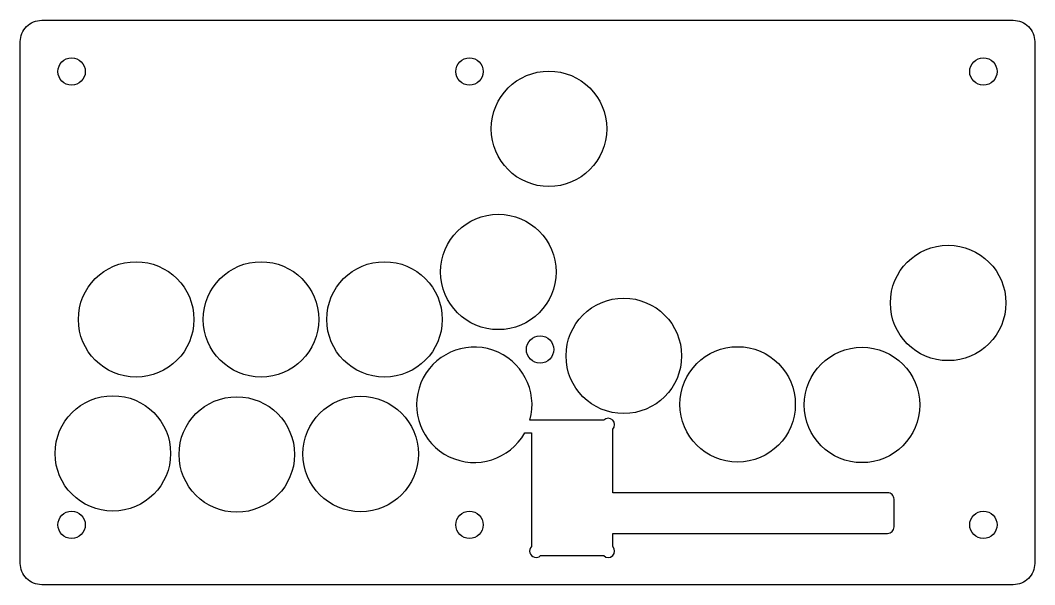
# Model space of a CAD drawing. Header units: millimetres. Extents: x -255 to -18, y 23 to 155.
import ezdxf

# ---------------------------------------------------------------- set-up
doc = ezdxf.new("R2010")
doc.units = ezdxf.units.MM
doc.layers.get('0').update_dxf_attribs({"linetype": 'CONTINUOUS'})

msp = doc.modelspace()

# ---------------------------------------------------------------- linework, layer by layer
for points in [[(-255, 28), (-255, 150, -0.414214), (-250, 155), (-22.86, 155, -0.414214), (-17.86, 150), (-17.86, 28, -0.414214), (-22.86, 23), (-116.5, 23), (-135.5, 23), (-250, 23, -0.414214)], [(-52.75, 44.5), (-116.5, 44.5), (-116.5, 59.38, 1), (-118.62, 61.5), (-135.86, 61.5, 16.579613), (-137.09, 58.5), (-135.5, 58.5), (-135.5, 31.92, 1), (-133.38, 29.8), (-118.62, 29.8, 0.999999), (-116.5, 31.92), (-116.5, 35), (-52.75, 35), (-52.25, 35, 0.414214), (-50.75, 36.5), (-50.75, 43, 0.414214), (-52.25, 44.5)]]:
    msp.add_lwpolyline(points, format="xyb", close=True)
for centre, radius in [((-243, 143), 3.2), ((-150, 143), 3.2), ((-29.86, 143), 3.2), ((-131.42, 129.62), 13.5), ((-143.25, 96.15), 13.5), ((-38.1, 88.9), 13.5), ((-227.92, 85.04), 13.5), ((-198.71, 85.04), 13.5), ((-169.86, 85.04), 13.5), ((-113.92, 76.52), 13.5), ((-133.5, 78), 3.2), ((-87.32, 65.17), 13.5), ((-58.23, 65.05), 13.5), ((-233.36, 53.7), 13.5), ((-204.39, 53.46), 13.5), ((-175.42, 53.58), 13.5), ((-243, 37), 3.2), ((-150, 37), 3.2), ((-29.86, 37), 3.2)]:
    msp.add_circle(centre, radius)

doc.saveas('drawing.dxf')
